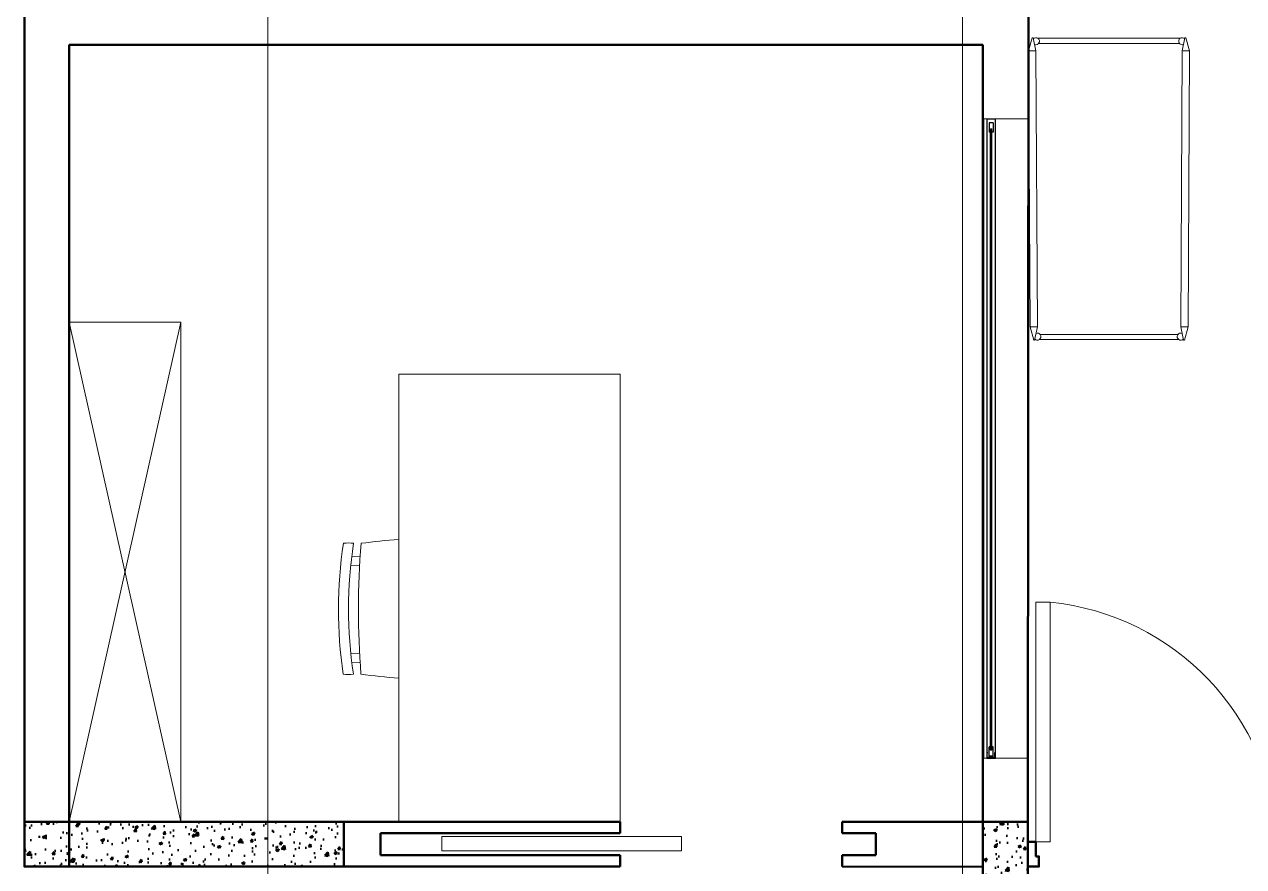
# Model space of a CAD drawing. Header units: inches. Extents: x 2960 to 8891, y 1487 to 4457.
# Drawn here: x 5003.5 to 5385, y 3241.3 to 3504.7 of the extents above; entities that cross this region are included whole.
import ezdxf

# ---------------------------------------------------------------- set-up
doc = ezdxf.new("R2010")
doc.units = ezdxf.units.IN
doc.header["$MEASUREMENT"] = 0
for name, color, linetype, lineweight in [('A-DOOR-FULL', 90, 'Continuous', 18), ('A-FLOR-PATT', 8, 'Continuous', 50), ('A-FURN', 8, 'Continuous', 20), ('A-FURN-BATH', 175, 'Continuous', 20), ('A-GLAZ-FULL', 4, 'Continuous', 30), ('A-WALL-FULL', 7, 'Continuous', 50), ('costruzioni', 2, 'Continuous', 18)]:
    doc.layers.add(name, color=color, linetype=linetype, lineweight=lineweight)

# ---------------------------------------------------------------- blocks, each defined once
blk = doc.blocks.new('porta scorrevole')
at = {"layer": 'A-DOOR-FULL'}
for p, q in [((113.3758, -84.2569), (113.3758, -85.0069)), ((113.3758, -84.2569), (113.4208, -84.2569)), ((113.4208, -84.2569), (113.4208, -85.0069)), ((113.3758, -85.0069), (113.4208, -85.0069))]:
    blk.add_line(p, q, dxfattribs=at)

msp = doc.modelspace()

# ---------------------------------------------------------------- hatches: boundary and pattern name
at = {"layer": 'A-FLOR-PATT'}
for points in [[(5307.34, 3473.53), (5307.09, 3473.53), (5307.09, 3474.95), (5304.96, 3474.95), (5304.96, 3473.53), (5304.71, 3473.53), (5304.71, 3475.2), (5307.34, 3475.2)], [(5307.34, 3276.87), (5307.09, 3276.87), (5307.09, 3275.45), (5304.96, 3275.45), (5304.96, 3276.87), (5304.71, 3276.87), (5304.71, 3275.2), (5307.34, 3275.2)]]:
    msp.add_hatch(color=256, dxfattribs=at).paths.add_polyline_path(points)
h = msp.add_hatch(dxfattribs=at)
h.set_pattern_fill('AR-CONC', color=256, scale=0.05, style=0)
h.set_pattern_definition([(50, (8344.929, 11365.425), (9.1092334, -0.796954), [0.9525, -10.4775]), (355, (8344.929, 11365.425), (-1.762141, 9.552832), [0.762, -8.382]), (100.451, (8345.688, 11365.359), (7.347125, 8.755834), [0.8095, -8.9045]), (46.1842, (8344.929, 11367.965), (13.553952, -2.102116), [1.42875, -15.71625]), (96.6356, (8346.059, 11367.79), (11.870212, 12.371278), [1.21425, -13.35675]), (351.184, (8344.93, 11367.965), (11.87023, 12.371256), [1.143, -12.573]), (21, (8346.199, 11367.33), (7.580744, -5.113276), [0.9525, -10.4775]), (326, (8346.199, 11367.33), (3.090101, 9.209398), [0.762, -8.382]), (71.4514, (8346.831, 11366.904), (10.6708245, 4.096143), [0.8095, -8.9045]), (37.5, (8344.9293, 11365.4252), (0.1544302, 4.227752), [0, -8.2804, 0, -8.509, 0, -8.41375]), (7.5, (8344.9293, 11365.425), (3.3409831, 5.0090287), [0, -4.8514, 0, -8.0899, 0, -3.20675]), (327.5, (8342.0972, 11365.4252), (6.7795298, -0.2864372), [0, -3.175, 0, -9.906, 0, -13.1445]), (317.5, (8340.827, 11365.425), (7.406459, 1.2713246), [0, -4.1275, 0, -6.5786, 0, -9.3345])])
h.paths.add_polyline_path([(5003.47, 3255.33), (5003.47, 3241.33), (5103.47, 3241.33), (5103.47, 3254.9, 0.366815), (5100.33, 3254.33), (5099.95, 3254.65, -0.089578), (5100.75, 3255.33)])
h = msp.add_hatch(dxfattribs=at)
h.set_pattern_fill('AR-CONC', color=256, scale=0.05, style=0)
h.set_pattern_definition([(50, (8344.429, 11365.425), (9.1092334, -0.796954), [0.9525, -10.4775]), (355, (8344.429, 11365.425), (-1.762141, 9.552832), [0.762, -8.382]), (100.451, (8345.188, 11365.359), (7.347125, 8.755834), [0.8095, -8.9045]), (46.1842, (8344.429, 11367.965), (13.553952, -2.102116), [1.42875, -15.71625]), (96.6356, (8345.559, 11367.79), (11.870212, 12.371278), [1.21425, -13.35675]), (351.184, (8344.43, 11367.965), (11.87023, 12.371256), [1.143, -12.573]), (21, (8345.699, 11367.33), (7.580744, -5.113276), [0.9525, -10.4775]), (326, (8345.699, 11367.33), (3.090101, 9.209398), [0.762, -8.382]), (71.4514, (8346.331, 11366.904), (10.6708245, 4.096143), [0.8095, -8.9045]), (37.5, (8344.4293, 11365.4252), (0.1544302, 4.227752), [0, -8.2804, 0, -8.509, 0, -8.41375]), (7.5, (8344.4293, 11365.425), (3.3409831, 5.0090287), [0, -4.8514, 0, -8.0899, 0, -3.20675]), (327.5, (8341.5972, 11365.4252), (6.7795298, -0.2864372), [0, -3.175, 0, -9.906, 0, -13.1445]), (317.5, (8340.327, 11365.425), (7.406459, 1.2713246), [0, -4.1275, 0, -6.5786, 0, -9.3345])])
h.paths.add_polyline_path([(5317.47, 3255.33), (5303.47, 3255.33), (5303.47, 3230.33), (5317.47, 3230.33)])

# ---------------------------------------------------------------- linework, layer by layer
at = {"layer": 'A-DOOR-FULL'}
msp.add_lwpolyline([(5319.97, 3324.03), (5319.97, 3249.03), (5324.47, 3249.03), (5324.47, 3324.03)], close=True, dxfattribs=at)
msp.add_arc((5316.47, 3244.82), 79.62, 3.0339, 84.229, dxfattribs=at)
at = {"layer": 'A-FURN'}
for p, q in [((5320.62, 3500.41), (5365.23, 3500.41)), ((5317.74, 3496.46), (5320.05, 3496.46)), ((5320.9, 3498.8), (5364.95, 3498.8)), ((5368.11, 3496.46), (5365.8, 3496.46)), ((5303.71, 3475.2), (5303.71, 3275.2)), ((5303.71, 3475.2), (5317.71, 3475.2)), ((5317.71, 3275.2), (5317.71, 3475.2)), ((5017.47, 3411.58), (5017.47, 3272.91)), ((5017.47, 3411.58), (5052.47, 3411.58)), ((5017.47, 3411.58), (5052.47, 3255.33)), ((5017.47, 3255.33), (5052.47, 3411.58)), ((5052.47, 3411.58), (5052.47, 3255.33)), ((5318.2, 3410.13), (5320.51, 3410.14)), ((5321.32, 3407.79), (5364.53, 3407.79)), ((5367.64, 3410.13), (5365.34, 3410.14)), ((5321.12, 3406.18), (5364.73, 3406.18)), ((5108.39, 3335.57), (5105.58, 3335.49)), ((5108.55, 3338.42), (5105.92, 3338.33)), ((5105.58, 3308.04), (5108.37, 3307.96)), ((5105.93, 3305.18), (5108.54, 3305.11)), ((5303.71, 3275.2), (5317.71, 3275.2)), ((5017.47, 3255.33), (5052.47, 3255.33))]:
    msp.add_line(p, q, dxfattribs=at)
for points in [[(5319.36, 3405.98), (5319.59, 3405.98), (5320.51, 3410.13), (5320.05, 3496.46), (5319.16, 3500.49), (5318.86, 3500.49), (5317.74, 3496.46), (5318.2, 3410.13), (5319.36, 3405.98)], [(5366.49, 3405.98), (5366.26, 3405.98), (5365.34, 3410.13), (5365.8, 3496.46), (5366.69, 3500.49), (5366.98, 3500.49), (5368.11, 3496.46), (5367.64, 3410.13), (5366.49, 3405.98)]]:
    msp.add_lwpolyline(points, dxfattribs=at)
msp.add_lwpolyline([(5120.65, 3395.33), (5120.65, 3255.33), (5189.92, 3255.33), (5189.92, 3395.33)], close=True, dxfattribs=at)
for points in [[(5103.28, 3301.54, -0.076111), (5103.33, 3342.44, -3.508425)], [(5106.43, 3301.54, -0.076135), (5106.48, 3342.44, -3.508425)], [(5108.8, 3301.52, -0.040002), (5108.85, 3342.45, -3.508425)]]:
    msp.add_lwpolyline(points, format="xyb", dxfattribs=at)
for centre, radius, start, end in [((5320.04, 3499.48), 1.1, 246.5619, 138.4957), ((5365.81, 3499.48), 1.1, 41.5043, 293.4381), ((5320.49, 3407.07), 1.1, 221.5043, 113.4381), ((5365.36, 3407.07), 1.1, 66.5619, 318.4957), ((5104.89, 3331.75), 10.81, 81.5154, 98.2468), ((5129.18, 3199.33), 144.55, 93.3835, 98.0879), ((5104.88, 3312.23), 10.81, 261.5154, 278.2468), ((5129.44, 3444.68), 144.64, 261.7935, 266.5154)]:
    msp.add_arc(centre, radius, start, end, dxfattribs=at)
at = {"layer": 'A-FURN-BATH'}
msp.add_line((5079.63, 2596.02), (5079.63, 3628.84), dxfattribs=at)
at = {"layer": 'A-GLAZ-FULL'}
for p, q in [((5304.71, 3475.2), (5304.71, 3276.87)), ((5304.71, 3475.2), (5307.34, 3475.2)), ((5306.69, 3473.97), (5305.36, 3473.97)), ((5305.36, 3473.97), (5305.36, 3471.06)), ((5306.69, 3473.97), (5306.69, 3471.06)), ((5307.34, 3275.2), (5307.34, 3475.2)), ((5305.77, 3471.06), (5305.36, 3471.06)), ((5305.77, 3277.78), (5305.77, 3472.05)), ((5305.77, 3472.05), (5306.27, 3472.05)), ((5306.27, 3277.78), (5306.27, 3472.05)), ((5306.69, 3471.06), (5306.27, 3471.06)), ((5305.36, 3275.87), (5305.36, 3278.78)), ((5305.77, 3278.78), (5305.36, 3278.78)), ((5306.27, 3277.78), (5305.77, 3277.78)), ((5306.69, 3278.78), (5306.27, 3278.78)), ((5306.69, 3275.87), (5306.69, 3278.78)), ((5304.71, 3276.87), (5304.71, 3275.2)), ((5304.96, 3276.87), (5304.71, 3276.87)), ((5304.71, 3275.2), (5307.34, 3275.2)), ((5307.09, 3275.45), (5304.96, 3275.45)), ((5306.69, 3275.87), (5305.36, 3275.87)), ((5307.09, 3276.87), (5307.09, 3275.45)), ((5307.34, 3276.87), (5307.09, 3276.87))]:
    msp.add_line(p, q, dxfattribs=at)
at = {"layer": 'A-WALL-FULL'}
for p, q in [((5003.47, 3255.33), (5003.47, 3512.39)), ((5317.47, 3255.33), (5317.75, 3512.39)), ((5017.47, 3241.33), (5017.47, 3498.39)), ((5303.47, 3498.39), (5017.47, 3498.39)), ((5303.47, 3255.33), (5303.47, 3498.39)), ((5003.47, 3255.33), (5003.47, 3241.33)), ((5103.47, 3255.33), (5189.92, 3255.33)), ((5189.92, 3251.77), (5189.92, 3255.33)), ((5259.4, 3255.33), (5259.4, 3251.77)), ((5259.4, 3255.33), (5303.47, 3255.33)), ((5114.92, 3251.77), (5114.92, 3244.9)), ((5189.92, 3251.77), (5114.92, 3251.77)), ((5259.4, 3251.77), (5269.92, 3251.77)), ((5269.92, 3244.9), (5269.92, 3251.77)), ((5114.92, 3246.33), (5114.92, 3250.33)), ((5189.92, 3244.9), (5114.92, 3244.9)), ((5189.92, 3241.33), (5189.92, 3244.9)), ((5259.4, 3244.9), (5259.4, 3241.33)), ((5259.4, 3244.9), (5269.92, 3244.9)), ((5189.92, 3241.33), (5103.47, 3241.33)), ((5259.4, 3241.33), (5303.47, 3241.3))]:
    msp.add_line(p, q, dxfattribs=at)
for points in [[(5003.47, 3255.33), (5103.47, 3255.33), (5103.47, 3241.33), (5003.47, 3241.33)], [(5303.47, 3255.33), (5317.47, 3255.33), (5317.47, 3230.33), (5303.47, 3230.33)]]:
    msp.add_lwpolyline(points, close=True, dxfattribs=at)
for points in [[(5317.47, 3244.53), (5317.47, 3249.03), (5319.97, 3249.03), (5319.97, 3244.53)], [(5317.47, 3244.53), (5317.47, 3241.33), (5320.97, 3241.33), (5320.97, 3244.53), (5319.97, 3244.53)]]:
    msp.add_lwpolyline(points, dxfattribs=at)
at = {"layer": 'costruzioni'}
msp.add_line((5297.03, 2553.75), (5297.03, 3656.58), dxfattribs=at)

# ---------------------------------------------------------------- block references
at = {"layer": 'A-WALL-FULL', "xscale": 100.0000000000064, "yscale": 100.0000000000064, "zscale": 100.0000000000064, "rotation": 270}
msp.add_blockref('porta scorrevole', (13634.82, 14588.33), dxfattribs=at)

doc.saveas('drawing.dxf')
